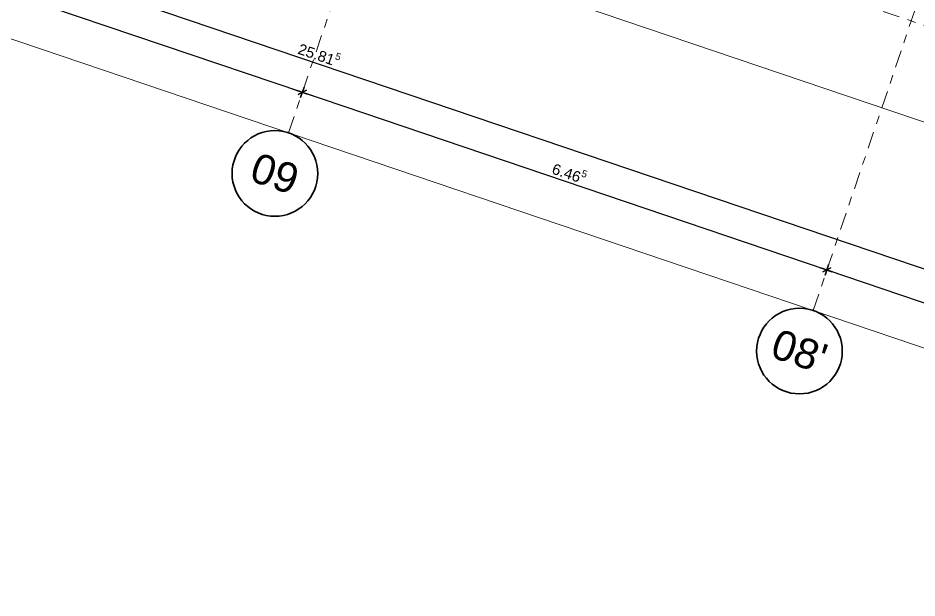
# Model space of a CAD drawing. Header units: metres. Extents: x 2661608 to 2661648.6, y 1209464.3 to 1209501.1.
# Drawn here: x 2661620.79 to 2661631.29, y 1209464.29 to 1209471.06 of the extents above; entities that cross this region are included whole.
import ezdxf

# ---------------------------------------------------------------- set-up
doc = ezdxf.new("R2010")
doc.units = ezdxf.units.M
doc.header["$PDMODE"] = 65
doc.linetypes.add('AUSGEZOGEN', pattern=[0])
doc.linetypes.add('PHANTOM2_S8', pattern=[0.3, 0.2, -0.05, 0, -0.05])
for name, color, linetype, lineweight in [('TB_639', 7, 'AUSGEZOGEN', 25), ('TB_643', 7, 'AUSGEZOGEN', 25), ('TB_649', 7, 'AUSGEZOGEN', 25)]:
    doc.layers.add(name, color=color, linetype=linetype, lineweight=lineweight)
doc.styles.add('ARIAL', font='arial.ttf')
doc.styles.add('MtXpl_Arial', font='arial.ttf')
doc.dimstyles.new('DIMSTYLE_3', dxfattribs={"dimtxt": 0.125, "dimasz": 0.125, "dimexe": 0, "dimexo": 0, "dimgap": 0.0625, "dimtad": 2, "dimdec": 3, "dimrnd": 0.005, "dimzin": 4, "dimdsep": 46, "dimtxsty": 'ARIAL', "dimblk1": 'ALL_ML_STRICH', "dimblk2": 'ALL_ML_STRICH', "dimsah": 1, "dimcen": 0, "dimclrd": 7, "dimclre": 7, "dimclrt": 7, "dimazin": 3, "dimtfac": 1, "dimtdec": 0, "dimtix": 1, "dimtmove": 2, "dimatfit": 3, "dimfxl": 0, "dimlwd": 0, "dimlwe": 25})

# ---------------------------------------------------------------- blocks, each defined once
blk = doc.blocks.new('ALL_ML_STRICH')
at = {"color": 0, "linetype": 'ByBlock', "lineweight": -2}
for p, q in [((-1, 0), (0.5, 0)), ((-0.3, -0.3), (0.3, 0.3)), ((0, -0.5), (0, 0.5))]:
    blk.add_line(p, q, dxfattribs=at)
blk = doc.blocks.new('*D17')
at = {"layer": 'DEFPOINTS', "color": 7, "linetype": 'AUSGEZOGEN', "lineweight": 25, "transparency": 16777216}
for p in [(2661618.237, 1209473.011), (2661617.986, 1209472.27), (2661624.373, 1209470.97)]:
    blk.add_point(p, dxfattribs=at)
at = {"layer": 'TB_649', "color": 7, "linetype": 'AUSGEZOGEN', "lineweight": -2, "transparency": 16777216}
for p, q in [((2661617.986, 1209472.27), (2661617.986, 1209472.27)), ((2661617.986, 1209472.27), (2661624.111, 1209470.196)), ((2661624.111, 1209470.196), (2661624.111, 1209470.196))]:
    blk.add_line(p, q, dxfattribs=at)
at = {"layer": 'TB_649', "color": 7, "linetype": 'AUSGEZOGEN', "lineweight": 25, "transparency": 16777216, "xscale": 0.125, "yscale": 0.125, "zscale": 0.125}
for p, rotation in [((2661617.986, 1209472.27), 161.2952432351559), ((2661624.111, 1209470.196), 341.295243235156)]:
    blk.add_blockref('ALL_ML_STRICH', p, dxfattribs=dict(at, rotation=rotation))
at = {"layer": 'TB_649', "color": 7, "linetype": 'AUSGEZOGEN', "lineweight": 25, "transparency": 16777216, "insert": (2661621.106, 1209471.334), "char_height": 0.125, "width": 0.625, "attachment_point": 5, "rotation": 341.2952, "style": 'ARIAL'}
blk.add_mtext('\\A1;{\\A1;{6.46\\H0.082500;\\S5^ ;}}', dxfattribs=at)
blk = doc.blocks.new('*D18')
at = {"layer": 'DEFPOINTS', "color": 7, "linetype": 'AUSGEZOGEN', "lineweight": 25, "transparency": 16777216}
for p in [(2661624.373, 1209470.97), (2661624.111, 1209470.196), (2661630.344, 1209468.439)]:
    blk.add_point(p, dxfattribs=at)
at = {"layer": 'TB_649', "color": 7, "linetype": 'AUSGEZOGEN', "lineweight": -2, "transparency": 16777216}
for p, q in [((2661624.111, 1209470.196), (2661624.111, 1209470.196)), ((2661624.111, 1209470.196), (2661630.236, 1209468.122)), ((2661630.236, 1209468.122), (2661630.236, 1209468.122))]:
    blk.add_line(p, q, dxfattribs=at)
at = {"layer": 'TB_649', "color": 7, "linetype": 'AUSGEZOGEN', "lineweight": 25, "transparency": 16777216, "xscale": 0.125, "yscale": 0.125, "zscale": 0.125}
for p, rotation in [((2661624.111, 1209470.196), 161.2952432351559), ((2661630.236, 1209468.122), 341.295243235156)]:
    blk.add_blockref('ALL_ML_STRICH', p, dxfattribs=dict(at, rotation=rotation))
at = {"layer": 'TB_649', "color": 7, "linetype": 'AUSGEZOGEN', "lineweight": 25, "transparency": 16777216, "insert": (2661627.231, 1209469.261), "char_height": 0.125, "width": 0.625, "attachment_point": 5, "rotation": 341.2952, "style": 'ARIAL'}
blk.add_mtext('\\A1;{\\A1;{6.46\\H0.082500;\\S5^ ;}}', dxfattribs=at)
blk = doc.blocks.new('*D19')
at = {"layer": 'DEFPOINTS', "color": 7, "linetype": 'AUSGEZOGEN', "lineweight": 25, "transparency": 16777216}
for p in [(2661630.344, 1209468.439), (2661630.236, 1209468.122), (2661633.509, 1209467.707)]:
    blk.add_point(p, dxfattribs=at)
at = {"layer": 'TB_649', "color": 7, "linetype": 'AUSGEZOGEN', "lineweight": -2, "transparency": 16777216}
for p, q in [((2661630.236, 1209468.122), (2661630.236, 1209468.122)), ((2661630.236, 1209468.122), (2661633.299, 1209467.085)), ((2661633.299, 1209467.085), (2661633.299, 1209467.085))]:
    blk.add_line(p, q, dxfattribs=at)
at = {"layer": 'TB_649', "color": 7, "linetype": 'AUSGEZOGEN', "lineweight": 25, "transparency": 16777216, "xscale": 0.125, "yscale": 0.125, "zscale": 0.125}
for p, rotation in [((2661630.236, 1209468.122), 161.2952432351559), ((2661633.299, 1209467.085), 341.295243235156)]:
    blk.add_blockref('ALL_ML_STRICH', p, dxfattribs=dict(at, rotation=rotation))
at = {"layer": 'TB_649', "color": 7, "linetype": 'AUSGEZOGEN', "lineweight": 25, "transparency": 16777216, "insert": (2661631.825, 1209467.705), "char_height": 0.125, "width": 0.625, "attachment_point": 5, "rotation": 341.2952, "style": 'ARIAL'}
blk.add_mtext('\\A1;{\\A1;{3.23\\H0.082500;\\S5^ ;}}', dxfattribs=at)
blk = doc.blocks.new('*D22')
at = {"layer": 'DEFPOINTS', "color": 7, "linetype": 'AUSGEZOGEN', "lineweight": 25, "transparency": 16777216}
for p in [(2661612.629, 1209476.445), (2661612.032, 1209474.682), (2661637.18, 1209468.461)]:
    blk.add_point(p, dxfattribs=at)
at = {"layer": 'TB_649', "color": 7, "linetype": 'AUSGEZOGEN', "lineweight": -2, "transparency": 16777216}
for p, q in [((2661612.393, 1209475.747), (2661612.032, 1209474.682)), ((2661612.032, 1209474.682), (2661636.483, 1209466.403)), ((2661636.483, 1209466.403), (2661636.483, 1209466.403))]:
    blk.add_line(p, q, dxfattribs=at)
at = {"layer": 'TB_649', "color": 7, "linetype": 'AUSGEZOGEN', "lineweight": 25, "transparency": 16777216, "xscale": 0.125, "yscale": 0.125, "zscale": 0.125}
for p, rotation in [((2661612.032, 1209474.682), 161.2952431311741), ((2661636.483, 1209466.403), 341.2952431311741)]:
    blk.add_blockref('ALL_ML_STRICH', p, dxfattribs=dict(at, rotation=rotation))
at = {"layer": 'TB_649', "color": 7, "linetype": 'AUSGEZOGEN', "lineweight": 25, "transparency": 16777216, "insert": (2661624.31, 1209470.645), "char_height": 0.125, "width": 0.75, "attachment_point": 5, "rotation": 341.2952, "style": 'ARIAL'}
blk.add_mtext('\\A1;{\\A1;{25.81\\H0.082500;\\S5^ ;}}', dxfattribs=at)

msp = doc.modelspace()

# ---------------------------------------------------------------- linework, layer by layer
at = {"layer": 'TB_639', "color": 191, "linetype": 'AUSGEZOGEN', "lineweight": 13, "transparency": 33554687}
msp.add_line((2661638.4252, 1209467.4612), (2661611.1321, 1209476.7019), dxfattribs=at)
at = {"layer": 'TB_643', "color": 7, "linetype": 'PHANTOM2_S8', "lineweight": 18, "transparency": 33554687}
for p, q in [((2661623.9509, 1209469.7224), (2661632.8308, 1209495.9499)), ((2661630.076, 1209467.6486), (2661638.956, 1209493.8761)), ((2661609.1073, 1209478.5171), (2661641.1363, 1209467.6729)), ((2661623.9509, 1209469.7223), (2661623.9509, 1209469.7224)), ((2661630.076, 1209467.6486), (2661630.076, 1209467.6486))]:
    msp.add_line(p, q, dxfattribs=at)
at = {"layer": 'TB_643', "color": 191, "linetype": 'AUSGEZOGEN', "lineweight": 13, "transparency": 33554687}
msp.add_line((2661639.9914, 1209464.2915), (2661607.9624, 1209475.1357), dxfattribs=at)
at = {"layer": 'TB_643', "color": 7, "linetype": 'AUSGEZOGEN', "lineweight": 35, "transparency": 33554687}
for centre in [(2661623.7905, 1209469.2488), (2661629.9157, 1209467.175)]:
    msp.add_circle(centre, 0.5, dxfattribs=at)

# ---------------------------------------------------------------- texts
at = {"layer": 'TB_643', "color": 7, "style": 'MtXpl_Arial'}
for s, p in [('09', (2661623.4768, 1209469.1702)), ("08'", (2661629.5578, 1209467.1114))]:
    msp.add_text(s, height=0.35, rotation=-18.70476, dxfattribs=at).set_placement(p)

# ---------------------------------------------------------------- dimensions: what is measured, and where the dimension line sits
at = {"layer": 'TB_649', "color": 7, "linetype": 'AUSGEZOGEN', "lineweight": 25, "transparency": 33554687}
for base, p1, p2, picture, middle in [((2661636.4833, 1209466.403), (2661612.3925, 1209475.7473), (2661636.4833, 1209466.403), '*D22', (2661624.3103, 1209470.6455)), ((2661624.1112, 1209470.196), (2661617.9861, 1209472.2698), (2661624.1112, 1209470.196), '*D17', (2661621.106, 1209471.3345)), ((2661630.2363, 1209468.1222), (2661624.1112, 1209470.196), (2661630.2363, 1209468.1222), '*D18', (2661627.2312, 1209469.2607)), ((2661633.2989, 1209467.0853), (2661630.2363, 1209468.1222), (2661633.2989, 1209467.0853), '*D19', (2661631.825, 1209467.7054))]:
    dim = msp.add_linear_dim(base=base, p1=p1, p2=p2, angle=341.29524, dimstyle='DIMSTYLE_3', override={"dimpost": '<>', "dimclrd": 7, "dimclre": 7, "dimclrt": 7, "dimlwd": 0, "dimlwe": 25}, dxfattribs=at)
    dim.commit()
    dim.dimension.update_dxf_attribs({"geometry": picture, "text_midpoint": middle, "dimtype": 160})

doc.saveas('drawing.dxf')
